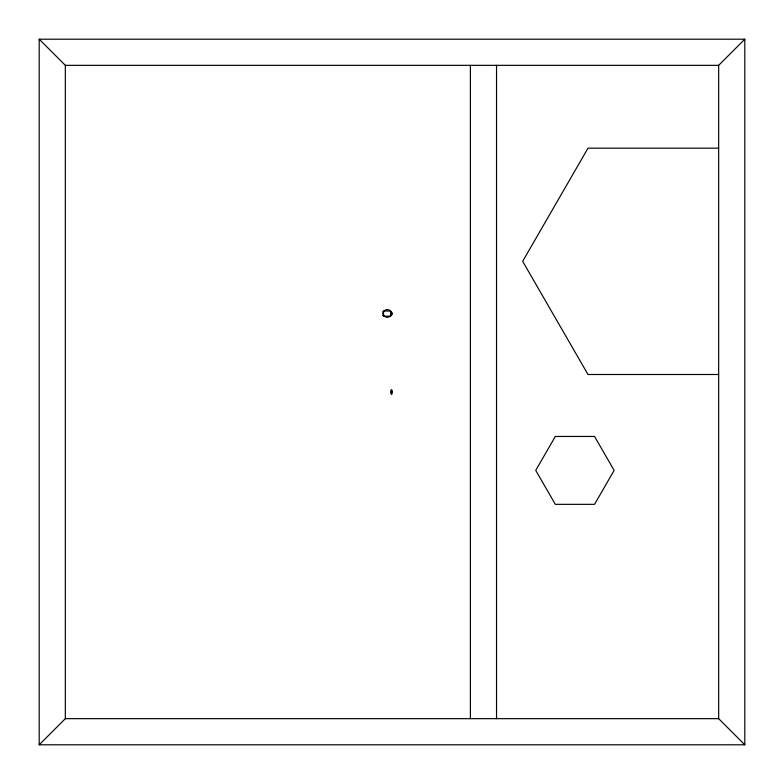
<?xml version="1.0" encoding="UTF-8"?>
<svg xmlns="http://www.w3.org/2000/svg" width="784" height="784" viewBox="0 0 784 784"><rect width="100%" height="100%" fill="white"/><g stroke="black" fill="none" stroke-linecap="round" stroke-linejoin="round"><path stroke-width="1.18" d="M391.98 392.49C391.294 390.461 391.657 393.264 391.334 392.098M391.971 389.873L391.971 394.283M391.422 313.874C391.216 316.344 391.216 310.856 391.422 313.335M391.941 313.335L391.902 313.737M391.814 313.463L391.853 312.561L391.765 313.874M391.559 313.237L391.559 313.972M391.726 391.882L391.059 391.902L391.99 391.902M383.151 311.64L383.797 310.993L390.54 310.993L391.187 311.64L391.187 315.56L390.54 316.217L383.797 316.217L383.151 315.56L383.151 311.64L384.033 310.993M390.314 316.217L390.961 315.56L390.961 311.64L390.314 310.993M39.2 744.8L65.337 718.663L65.337 65.337L39.2 39.2L744.8 39.2L744.8 744.8L39.2 744.8L39.2 39.2M744.8 744.8L718.663 718.663L718.663 65.337L744.8 39.2M65.337 65.337L718.663 65.337M718.663 148.176L588 148.176L522.663 261.337L588 374.497L718.663 374.497M383.151 315.56L384.033 316.217M65.337 718.663L718.663 718.663M391.814 313.865L391.853 314.649L391.814 313.737M496.537 65.337L496.537 718.663M470.4 65.337L470.4 718.663M391.726 391.784L391.726 392.274M391.334 391.784L391.334 392.274M391.059 389.707L391.059 394.215M383.376 311.64L383.376 315.56M391.079 314.462A3.92 3.92 0 0 1 384.777 316.452A3.92 3.92 0 0 1 385.64 309.896A3.92 3.92 0 0 1 391.216 313.453M555.337 436.453L535.737 470.4L555.337 504.347L594.537 504.347L614.137 470.4L594.537 436.453L555.337 436.453"/></g></svg>
